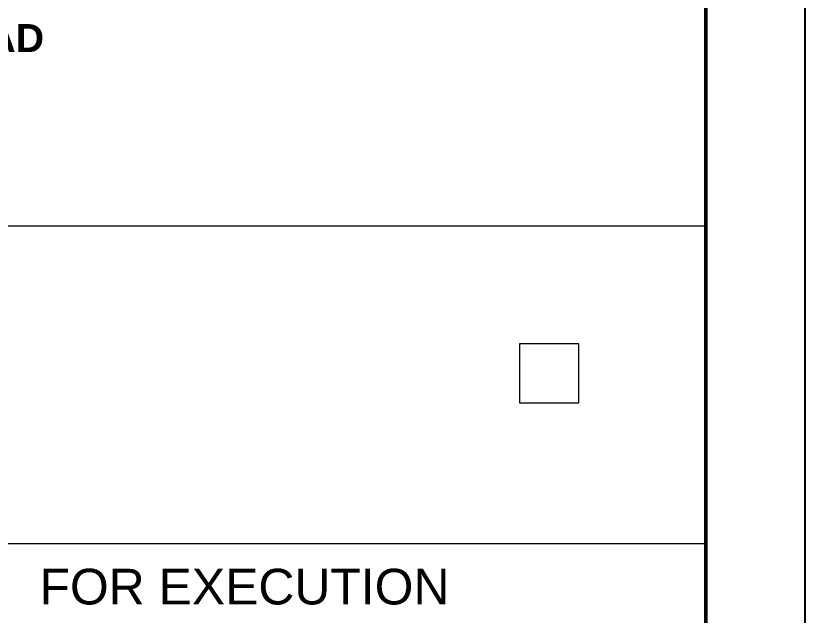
# Model space of a CAD drawing. Extents: x -200722 to 834823, y -494970 to 88783.
# Drawn here: x 334848 to 340413, y -327721 to -323494 of the extents above; entities that cross this region are included whole.
import ezdxf
from ezdxf.enums import TextEntityAlignment as Align

# ---------------------------------------------------------------- set-up
doc = ezdxf.new("R2010")
doc.units = 0
doc.header["$LTSCALE"] = 100
doc.header["$MEASUREMENT"] = 0
doc.layers.get('0').update_dxf_attribs({"linetype": 'CONTINUOUS'})
doc.layers.add('9_TITLE TEXT', color=7, linetype='CONTINUOUS', lineweight=20)
doc.layers.add('TEXT', color=2, linetype='CONTINUOUS')
doc.styles.add('AR', font='arial.ttf')
doc.styles.add('SANSSERIF', font='SAS_____.pfb', dxfattribs={"height": 325})

msp = doc.modelspace()

# ---------------------------------------------------------------- linework, layer by layer
at = {"color": 18, "ltscale": 0.4, "true_color": 0x000000}
msp.add_lwpolyline([(222672.7, -265926.9), (222672.7, -349086.9), (340412.7, -349086.9), (340412.7, -265926.9)], close=True, dxfattribs=at)
at = {"color": 18, "true_color": 0x000000}
msp.add_lwpolyline([(223372.7, -348386.9), (339712.7, -348386.9), (339712.7, -266626.9), (223372.7, -266626.9)], close=True, dxfattribs=at)
at = {"layer": '9_TITLE TEXT', "color": 18, "true_color": 0x000000}
for p, q in [((339712.7, -324978.2), (327952.7, -324978.2)), ((339712.7, -327218.2), (327952.7, -327218.2)), ((339712.7, -327218.2), (327952.7, -327218.2)), ((339712.7, -327218.2), (327952.7, -327218.2))]:
    msp.add_line(p, q, dxfattribs=at)
at = {"layer": '9_TITLE TEXT', "color": 18, "lineweight": 50, "true_color": 0x000000}
msp.add_lwpolyline([(339712.7, -348386.9), (327952.7, -348386.9), (327952.7, -266627), (339712.7, -266626.9)], close=True, dxfattribs=at)
at = {"layer": '9_TITLE TEXT', "color": 18, "true_color": 0x000000}
msp.add_lwpolyline([(339712.7, -266626.9), (339712.7, -348386.9)], dxfattribs=at)
msp.add_lwpolyline([(338817, -325806.3), (338398.9, -325806.3), (338398.9, -326224.2), (338817, -326224.2)], close=True, dxfattribs=at)

# ---------------------------------------------------------------- texts
at = {"layer": '9_TITLE TEXT', "color": 18, "true_color": 0x000000, "insert": (328160.6, -323552.9), "char_height": 197.666, "width": 12106.474, "attachment_point": 1, "style": 'SANSSERIF'}
msp.add_mtext('\\pxsm1;{\\fArial|b1|i0|c0|p34;INDIAN INSTITUTE OF MANAGEMENT AHMEDABAD\\fArial|b0|i0|c0|p34;\\PVikram Sarabhai  Marg, Vastrapur, \\PAhmedabad - 380015, Gujara/\\PPhone:+91-5947-262174,262176,262116}', dxfattribs=at)
at = {"layer": 'TEXT', "color": 7, "style": 'AR'}
msp.add_text('FOR EXECUTION', height=251.567, dxfattribs=at).set_placement((336460.3, -327518.9), align=Align.MIDDLE)

doc.saveas('drawing.dxf')
